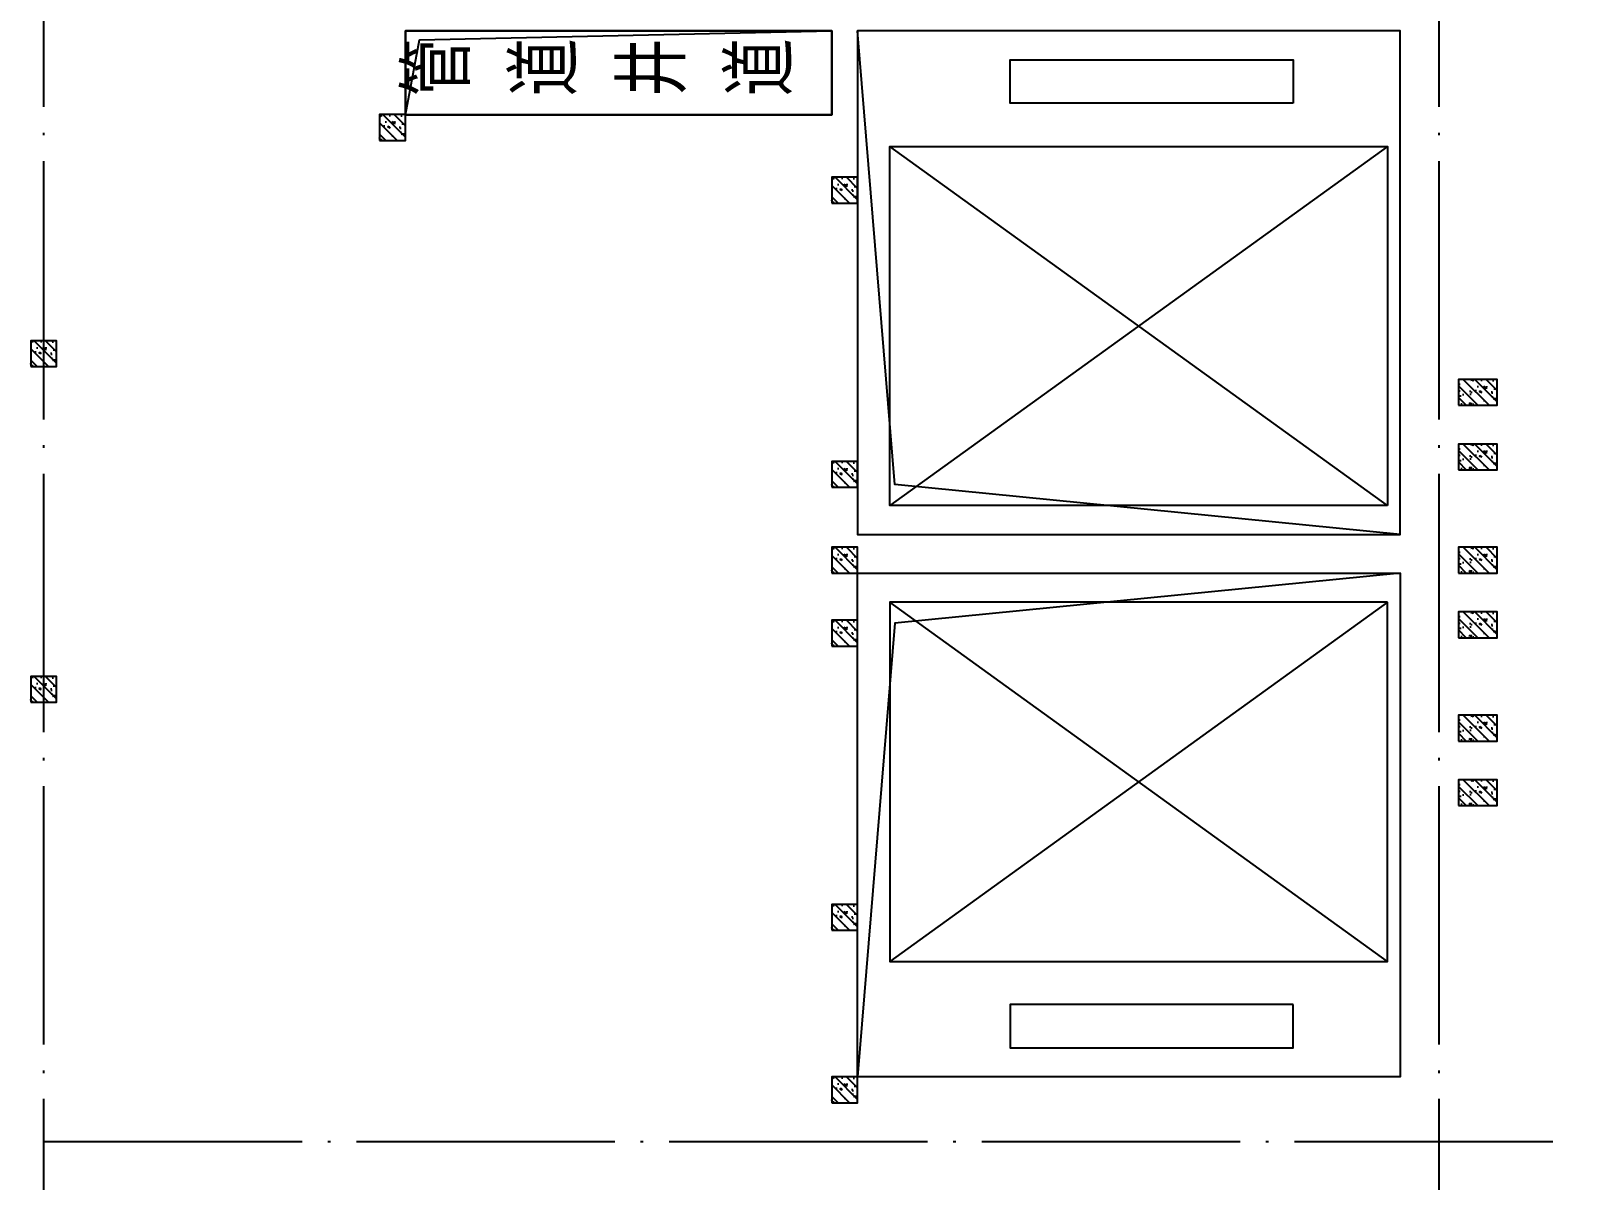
# Model space of a CAD drawing. Extents: x 6843040 to 15500510, y -6507076 to -4940511.
# Drawn here: x 8992324 to 9004224, y -5543652 to -5534752 of the extents above; entities that cross this region are included whole.
import ezdxf

# ---------------------------------------------------------------- set-up
doc = ezdxf.new("R2010")
doc.units = 0
doc.header["$LTSCALE"] = 1000
doc.header["$MEASUREMENT"] = 0
doc.linetypes.add('DOTE', pattern=[2.42, 2, -0.2, 0.02, -0.2])
for name, color, linetype in [('COLUMN', 10, 'Continuous'), ('DOTE', 8, 'DOTE'), ('E_LINE_4', 5, 'Continuous'), ('E_LINE_6', 11, 'Continuous'), ('EVTR', 2, 'Continuous'), ('plan-4', 6, 'Continuous'), ('PUB_HATCH', 8, 'Continuous')]:
    doc.layers.add(name, color=color, linetype=linetype)
doc.styles.add('_HZTXT', font='SIMPLEX', dxfattribs={"width": 0.9, "bigfont": 'HZTXT'})

# ---------------------------------------------------------------- blocks, each defined once
blk = doc.blocks.new('Z$W@#425C139F')
at = {"layer": 'plan-4'}
for p, q in [((0, 0), (0, 3300)), ((0, 3300), (650, 3300)), ((650, 3300), (650, 0)), ((650, 0), (0, 0))]:
    blk.add_line(p, q, dxfattribs=at)
at = {"layer": 'plan-4', "insert": (142, 3300), "char_height": 500, "width": 48.63, "attachment_point": 1, "style": '_HZTXT'}
blk.add_mtext('管\\P道\\P井\\P道', dxfattribs=at)
blk = doc.blocks.new('6层构造柱0911')
at = {"layer": 'PUB_HATCH'}
h = blk.add_hatch(dxfattribs=at)
h.set_pattern_fill('钢筋混凝土', color=256, scale=25, angle=90, style=0)
h.set_pattern_definition([(134.999998, (-1320975.336, 556544.303), (-44.194175, -44.194172), []), (140, (-1320975.34, 556544.3), (15.68804, 179.315045), [18.75, -206.25]), (85, (-1320975.34, 556544.3), (-188.048035, -34.68783), [15, -165]), (190.4514, (-1320974.03, 556559.25), (-172.35988, 144.62735), [15.93505, -175.28553]), (136.1842, (-1321025.34, 556544.3), (41.37976, 266.81026), [28.125, -309.375]), (186.6356, (-1321021.9, 556566.54), (-243.52946, 233.66568), [23.90257, -262.92825]), (81.1842, (-1321025.34, 556544.3), (-243.52964, 233.6655), [22.5, -247.5]), (111, (-1321012.84, 556569.3), (100.65473, 149.22676), [18.75, -206.25]), (56, (-1321012.84, 556569.3), (-181.28751, 60.82884), [15, -165]), (161.4514, (-1321004.45, 556581.74), (-80.63262, 210.05566), [15.93505, -175.28553]), (127.499998, (-1320975.336, 556544.3), (-83.223463, 3.039967), [0, -163, 0, -167.5, 0, -165.625]), (97.499998, (-1320975.34, 556544.3), (-98.602926, 65.767388), [0, -95.5, 0, -159.25, 0, -63.125]), (57.499998, (-1320975.336, 556488.55), (5.638722, 133.455609), [0, -62.5, 0, -195, 0, -258.75]), (47.499998, (-1320975.34, 556463.55), (-25.02624, 145.796543), [0, -81.25, 0, -129.5, 0, -183.75])])
edge = h.paths.add_edge_path()
edge.add_line((-1014559, 824026), (-1014759, 824026))
edge.add_line((-1014559, 824026), (-1014559, 824226))
edge.add_line((-1014559, 824226), (-1014759, 824226))
edge.add_line((-1014759, 824226), (-1014759, 824026))
h = blk.add_hatch(dxfattribs=at)
h.set_pattern_fill('钢筋混凝土', color=256, scale=25, angle=90, style=0)
h.set_pattern_definition([(134.999998, (-1317475.336, 556059.383), (-44.194175, -44.194172), []), (140, (-1317475.34, 556059.38), (15.68804, 179.315045), [18.75, -206.25]), (85, (-1317475.34, 556059.38), (-188.048035, -34.68783), [15, -165]), (190.4514, (-1317474.03, 556074.33), (-172.35988, 144.62735), [15.93505, -175.28553]), (136.1842, (-1317525.34, 556059.38), (41.37976, 266.81026), [28.125, -309.375]), (186.6356, (-1317521.9, 556081.62), (-243.52946, 233.66568), [23.90257, -262.92825]), (81.1842, (-1317525.34, 556059.38), (-243.52964, 233.6655), [22.5, -247.5]), (111, (-1317512.84, 556084.38), (100.65473, 149.22676), [18.75, -206.25]), (56, (-1317512.84, 556084.38), (-181.28751, 60.82884), [15, -165]), (161.4514, (-1317504.45, 556096.82), (-80.63262, 210.05566), [15.93505, -175.28553]), (127.499998, (-1317475.336, 556059.38), (-83.223463, 3.039967), [0, -163, 0, -167.5, 0, -165.625]), (97.499998, (-1317475.34, 556059.38), (-98.602926, 65.767388), [0, -95.5, 0, -159.25, 0, -63.125]), (57.499998, (-1317475.336, 556003.63), (5.638722, 133.455609), [0, -62.5, 0, -195, 0, -258.75]), (47.499998, (-1317475.34, 555978.63), (-25.02624, 145.796543), [0, -81.25, 0, -129.5, 0, -183.75])])
edge = h.paths.add_edge_path()
edge.add_line((-1011059, 823541), (-1011259, 823541))
edge.add_line((-1011059, 823541), (-1011059, 823741))
edge.add_line((-1011059, 823741), (-1011259, 823741))
edge.add_line((-1011259, 823741), (-1011259, 823541))
h = blk.add_hatch(dxfattribs=at)
h.set_pattern_fill('钢筋混凝土', color=256, scale=25, angle=90, style=0)
h.set_pattern_definition([(134.999998, (-1323675.3, 554794.783), (-44.194175, -44.194172), []), (140, (-1323675.3, 554794.78), (15.68804, 179.315045), [18.75, -206.25]), (85, (-1323675.3, 554794.78), (-188.048035, -34.68783), [15, -165]), (190.4514, (-1323674, 554809.73), (-172.35988, 144.62735), [15.93505, -175.28553]), (136.1842, (-1323725.3, 554794.78), (41.37976, 266.81026), [28.125, -309.375]), (186.6356, (-1323721.85, 554817.02), (-243.52946, 233.66568), [23.90257, -262.92825]), (81.1842, (-1323725.3, 554794.78), (-243.52964, 233.6655), [22.5, -247.5]), (111, (-1323712.8, 554819.78), (100.65473, 149.22676), [18.75, -206.25]), (56, (-1323712.8, 554819.78), (-181.28751, 60.82884), [15, -165]), (161.4514, (-1323704.41, 554832.22), (-80.63262, 210.05566), [15.93505, -175.28553]), (127.499998, (-1323675.3, 554794.78), (-83.223463, 3.039967), [0, -163, 0, -167.5, 0, -165.625]), (97.499998, (-1323675.3, 554794.78), (-98.602926, 65.767388), [0, -95.5, 0, -159.25, 0, -63.125]), (57.499998, (-1323675.3, 554739.03), (5.638722, 133.455609), [0, -62.5, 0, -195, 0, -258.75]), (47.499998, (-1323675.3, 554714.03), (-25.02624, 145.796543), [0, -81.25, 0, -129.5, 0, -183.75])])
edge = h.paths.add_edge_path()
edge.add_line((-1017259, 822276), (-1017459, 822276))
edge.add_line((-1017259, 822276), (-1017259, 822476))
edge.add_line((-1017259, 822476), (-1017459, 822476))
edge.add_line((-1017459, 822476), (-1017459, 822276))
h = blk.add_hatch(dxfattribs=at)
h.set_pattern_fill('钢筋混凝土', color=256, scale=25, angle=90, style=0)
h.set_pattern_definition([(134.999998, (-1312525.336, 554494.783), (-44.194175, -44.194172), []), (140, (-1312525.34, 554494.78), (15.68804, 179.315045), [18.75, -206.25]), (85, (-1312525.34, 554494.78), (-188.048035, -34.68783), [15, -165]), (190.4514, (-1312524.03, 554509.73), (-172.35988, 144.62735), [15.93505, -175.28553]), (136.1842, (-1312575.34, 554494.78), (41.37976, 266.81026), [28.125, -309.375]), (186.6356, (-1312571.9, 554517.02), (-243.52946, 233.66568), [23.90257, -262.92825]), (81.1842, (-1312575.34, 554494.78), (-243.52964, 233.6655), [22.5, -247.5]), (111, (-1312562.84, 554519.78), (100.65473, 149.22676), [18.75, -206.25]), (56, (-1312562.84, 554519.78), (-181.28751, 60.82884), [15, -165]), (161.4514, (-1312554.45, 554532.22), (-80.63262, 210.05566), [15.93505, -175.28553]), (127.499998, (-1312525.336, 554494.78), (-83.223463, 3.039967), [0, -163, 0, -167.5, 0, -165.625]), (97.499998, (-1312525.34, 554494.78), (-98.602926, 65.767388), [0, -95.5, 0, -159.25, 0, -63.125]), (57.499998, (-1312525.336, 554439.03), (5.638722, 133.455609), [0, -62.5, 0, -195, 0, -258.75]), (47.499998, (-1312525.34, 554414.03), (-25.02624, 145.796543), [0, -81.25, 0, -129.5, 0, -183.75])])
edge = h.paths.add_edge_path()
edge.add_line((-1006109, 821976), (-1006409, 821976))
edge.add_line((-1006109, 821976), (-1006109, 822176))
edge.add_line((-1006109, 822176), (-1006409, 822176))
edge.add_line((-1006409, 822176), (-1006409, 821976))
h = blk.add_hatch(dxfattribs=at)
h.set_pattern_fill('钢筋混凝土', color=256, scale=25, angle=90, style=0)
h.set_pattern_definition([(134.999998, (-1312525.336, 553994.783), (-44.194175, -44.194172), []), (140, (-1312525.34, 553994.78), (15.68804, 179.315045), [18.75, -206.25]), (85, (-1312525.34, 553994.78), (-188.048035, -34.68783), [15, -165]), (190.4514, (-1312524.03, 554009.73), (-172.35988, 144.62735), [15.93505, -175.28553]), (136.1842, (-1312575.34, 553994.78), (41.37976, 266.81026), [28.125, -309.375]), (186.6356, (-1312571.9, 554017.02), (-243.52946, 233.66568), [23.90257, -262.92825]), (81.1842, (-1312575.34, 553994.78), (-243.52964, 233.6655), [22.5, -247.5]), (111, (-1312562.84, 554019.78), (100.65473, 149.22676), [18.75, -206.25]), (56, (-1312562.84, 554019.78), (-181.28751, 60.82884), [15, -165]), (161.4514, (-1312554.45, 554032.22), (-80.63262, 210.05566), [15.93505, -175.28553]), (127.499998, (-1312525.336, 553994.78), (-83.223463, 3.039967), [0, -163, 0, -167.5, 0, -165.625]), (97.499998, (-1312525.34, 553994.78), (-98.602926, 65.767388), [0, -95.5, 0, -159.25, 0, -63.125]), (57.499998, (-1312525.336, 553939.03), (5.638722, 133.455609), [0, -62.5, 0, -195, 0, -258.75]), (47.499998, (-1312525.34, 553914.03), (-25.02624, 145.796543), [0, -81.25, 0, -129.5, 0, -183.75])])
edge = h.paths.add_edge_path()
edge.add_line((-1006109, 821476), (-1006409, 821476))
edge.add_line((-1006109, 821476), (-1006109, 821676))
edge.add_line((-1006109, 821676), (-1006409, 821676))
edge.add_line((-1006409, 821676), (-1006409, 821476))
h = blk.add_hatch(dxfattribs=at)
h.set_pattern_fill('钢筋混凝土', color=256, scale=25, angle=90, style=0)
h.set_pattern_definition([(134.999998, (-1317475.336, 553859.383), (-44.194175, -44.194172), []), (140, (-1317475.34, 553859.38), (15.68804, 179.315045), [18.75, -206.25]), (85, (-1317475.34, 553859.38), (-188.048035, -34.68783), [15, -165]), (190.4514, (-1317474.03, 553874.33), (-172.35988, 144.62735), [15.93505, -175.28553]), (136.1842, (-1317525.34, 553859.38), (41.37976, 266.81026), [28.125, -309.375]), (186.6356, (-1317521.9, 553881.62), (-243.52946, 233.66568), [23.90257, -262.92825]), (81.1842, (-1317525.34, 553859.38), (-243.52964, 233.6655), [22.5, -247.5]), (111, (-1317512.84, 553884.38), (100.65473, 149.22676), [18.75, -206.25]), (56, (-1317512.84, 553884.38), (-181.28751, 60.82884), [15, -165]), (161.4514, (-1317504.45, 553896.82), (-80.63262, 210.05566), [15.93505, -175.28553]), (127.499998, (-1317475.336, 553859.38), (-83.223463, 3.039967), [0, -163, 0, -167.5, 0, -165.625]), (97.499998, (-1317475.34, 553859.38), (-98.602926, 65.767388), [0, -95.5, 0, -159.25, 0, -63.125]), (57.499998, (-1317475.336, 553803.63), (5.638722, 133.455609), [0, -62.5, 0, -195, 0, -258.75]), (47.499998, (-1317475.34, 553778.63), (-25.02624, 145.796543), [0, -81.25, 0, -129.5, 0, -183.75])])
edge = h.paths.add_edge_path()
edge.add_line((-1011059, 821341), (-1011259, 821341))
edge.add_line((-1011059, 821341), (-1011059, 821541))
edge.add_line((-1011059, 821541), (-1011259, 821541))
edge.add_line((-1011259, 821541), (-1011259, 821341))
h = blk.add_hatch(dxfattribs=at)
h.set_pattern_fill('钢筋混凝土', color=256, scale=25, angle=90, style=0)
h.set_pattern_definition([(134.999998, (-1317475.31, 553194.78), (-44.194175, -44.194172), []), (140, (-1317475.31, 553194.78), (15.68804, 179.315045), [18.75, -206.25]), (85, (-1317475.3, 553194.78), (-188.048035, -34.68783), [15, -165]), (190.4514, (-1317474, 553209.73), (-172.35988, 144.62735), [15.93505, -175.28553]), (136.1842, (-1317525.3, 553194.78), (41.37976, 266.81026), [28.125, -309.375]), (186.6356, (-1317521.86, 553217.02), (-243.52946, 233.66568), [23.90257, -262.92825]), (81.1842, (-1317525.3, 553194.78), (-243.52964, 233.6655), [22.5, -247.5]), (111, (-1317512.81, 553219.78), (100.65473, 149.22676), [18.75, -206.25]), (56, (-1317512.8, 553219.78), (-181.28751, 60.82884), [15, -165]), (161.4514, (-1317504.42, 553232.22), (-80.63262, 210.05566), [15.93505, -175.28553]), (127.499998, (-1317475.31, 553194.78), (-83.223463, 3.039967), [0, -163, 0, -167.5, 0, -165.625]), (97.499998, (-1317475.31, 553194.78), (-98.602926, 65.767388), [0, -95.5, 0, -159.25, 0, -63.125]), (57.499998, (-1317475.31, 553139.03), (5.638722, 133.455609), [0, -62.5, 0, -195, 0, -258.75]), (47.499998, (-1317475.31, 553114.03), (-25.02624, 145.796543), [0, -81.25, 0, -129.5, 0, -183.75])])
edge = h.paths.add_edge_path()
edge.add_line((-1011059, 820676), (-1011259, 820676))
edge.add_line((-1011059, 820676), (-1011059, 820876))
edge.add_line((-1011059, 820876), (-1011259, 820876))
edge.add_line((-1011259, 820876), (-1011259, 820676))
h = blk.add_hatch(dxfattribs=at)
h.set_pattern_fill('钢筋混凝土', color=256, scale=25, angle=90, style=0)
h.set_pattern_definition([(134.999998, (-1312525.336, 553194.785), (-44.194175, -44.194172), []), (140, (-1312525.34, 553194.78), (15.68804, 179.315045), [18.75, -206.25]), (85, (-1312525.34, 553194.78), (-188.048035, -34.68783), [15, -165]), (190.4514, (-1312524.03, 553209.73), (-172.35988, 144.62735), [15.93505, -175.28553]), (136.1842, (-1312575.34, 553194.78), (41.37976, 266.81026), [28.125, -309.375]), (186.6356, (-1312571.9, 553217.02), (-243.52946, 233.66568), [23.90257, -262.92825]), (81.1842, (-1312575.34, 553194.78), (-243.52964, 233.6655), [22.5, -247.5]), (111, (-1312562.84, 553219.78), (100.65473, 149.22676), [18.75, -206.25]), (56, (-1312562.84, 553219.78), (-181.28751, 60.82884), [15, -165]), (161.4514, (-1312554.45, 553232.22), (-80.63262, 210.05566), [15.93505, -175.28553]), (127.499998, (-1312525.336, 553194.785), (-83.223463, 3.039967), [0, -163, 0, -167.5, 0, -165.625]), (97.499998, (-1312525.34, 553194.785), (-98.602926, 65.767388), [0, -95.5, 0, -159.25, 0, -63.125]), (57.499998, (-1312525.336, 553139.035), (5.638722, 133.455609), [0, -62.5, 0, -195, 0, -258.75]), (47.499998, (-1312525.34, 553114.03), (-25.02624, 145.796543), [0, -81.25, 0, -129.5, 0, -183.75])])
edge = h.paths.add_edge_path()
edge.add_line((-1006109, 820676), (-1006409, 820676))
edge.add_line((-1006109, 820676), (-1006109, 820876))
edge.add_line((-1006109, 820876), (-1006409, 820876))
edge.add_line((-1006409, 820876), (-1006409, 820676))
h = blk.add_hatch(dxfattribs=at)
h.set_pattern_fill('钢筋混凝土', color=256, scale=25, angle=90, style=0)
h.set_pattern_definition([(134.999998, (-1317475.336, 552629.383), (-44.194175, -44.194172), []), (140, (-1317475.34, 552629.38), (15.68804, 179.315045), [18.75, -206.25]), (85, (-1317475.34, 552629.38), (-188.048035, -34.68783), [15, -165]), (190.4514, (-1317474.03, 552644.33), (-172.35988, 144.62735), [15.93505, -175.28553]), (136.1842, (-1317525.34, 552629.38), (41.37976, 266.81026), [28.125, -309.375]), (186.6356, (-1317521.9, 552651.62), (-243.52946, 233.66568), [23.90257, -262.92825]), (81.1842, (-1317525.34, 552629.38), (-243.52964, 233.6655), [22.5, -247.5]), (111, (-1317512.84, 552654.38), (100.65473, 149.22676), [18.75, -206.25]), (56, (-1317512.84, 552654.38), (-181.28751, 60.82884), [15, -165]), (161.4514, (-1317504.45, 552666.82), (-80.63262, 210.05566), [15.93505, -175.28553]), (127.499998, (-1317475.336, 552629.38), (-83.223463, 3.039967), [0, -163, 0, -167.5, 0, -165.625]), (97.499998, (-1317475.34, 552629.38), (-98.602926, 65.767388), [0, -95.5, 0, -159.25, 0, -63.125]), (57.499998, (-1317475.336, 552573.63), (5.638722, 133.455609), [0, -62.5, 0, -195, 0, -258.75]), (47.499998, (-1317475.34, 552548.63), (-25.02624, 145.796543), [0, -81.25, 0, -129.5, 0, -183.75])])
edge = h.paths.add_edge_path()
edge.add_line((-1011059, 820111), (-1011259, 820111))
edge.add_line((-1011059, 820111), (-1011059, 820311))
edge.add_line((-1011059, 820311), (-1011259, 820311))
edge.add_line((-1011259, 820311), (-1011259, 820111))
h = blk.add_hatch(dxfattribs=at)
h.set_pattern_fill('钢筋混凝土', color=256, scale=25, angle=90, style=0)
h.set_pattern_definition([(134.999998, (-1312525.33, 552694.78), (-44.194175, -44.194172), []), (140, (-1312525.33, 552694.78), (15.68804, 179.315045), [18.75, -206.25]), (85, (-1312525.33, 552694.78), (-188.048035, -34.68783), [15, -165]), (190.4514, (-1312524.02, 552709.72), (-172.35988, 144.62735), [15.93505, -175.28553]), (136.1842, (-1312575.33, 552694.78), (41.37976, 266.81026), [28.125, -309.375]), (186.6356, (-1312571.88, 552717.02), (-243.52946, 233.66568), [23.90257, -262.92825]), (81.1842, (-1312575.33, 552694.78), (-243.52964, 233.6655), [22.5, -247.5]), (111, (-1312562.83, 552719.78), (100.65473, 149.22676), [18.75, -206.25]), (56, (-1312562.83, 552719.78), (-181.28751, 60.82884), [15, -165]), (161.4514, (-1312554.44, 552732.22), (-80.63262, 210.05566), [15.93505, -175.28553]), (127.499998, (-1312525.33, 552694.78), (-83.223463, 3.039967), [0, -163, 0, -167.5, 0, -165.625]), (97.499998, (-1312525.33, 552694.78), (-98.602926, 65.767388), [0, -95.5, 0, -159.25, 0, -63.125]), (57.499998, (-1312525.33, 552639.03), (5.638722, 133.455609), [0, -62.5, 0, -195, 0, -258.75]), (47.499998, (-1312525.33, 552614.03), (-25.02624, 145.796543), [0, -81.25, 0, -129.5, 0, -183.75])])
edge = h.paths.add_edge_path()
edge.add_line((-1006109, 820176), (-1006409, 820176))
edge.add_line((-1006109, 820176), (-1006109, 820376))
edge.add_line((-1006109, 820376), (-1006409, 820376))
edge.add_line((-1006409, 820376), (-1006409, 820176))
h = blk.add_hatch(dxfattribs=at)
h.set_pattern_fill('钢筋混凝土', color=256, scale=25, angle=90, style=0)
h.set_pattern_definition([(134.999998, (-1323675.3, 552194.783), (-44.194175, -44.194172), []), (140, (-1323675.3, 552194.78), (15.68804, 179.315045), [18.75, -206.25]), (85, (-1323675.3, 552194.78), (-188.048035, -34.68783), [15, -165]), (190.4514, (-1323674, 552209.73), (-172.35988, 144.62735), [15.93505, -175.28553]), (136.1842, (-1323725.3, 552194.78), (41.37976, 266.81026), [28.125, -309.375]), (186.6356, (-1323721.85, 552217.02), (-243.52946, 233.66568), [23.90257, -262.92825]), (81.1842, (-1323725.3, 552194.78), (-243.52964, 233.6655), [22.5, -247.5]), (111, (-1323712.8, 552219.78), (100.65473, 149.22676), [18.75, -206.25]), (56, (-1323712.8, 552219.78), (-181.28751, 60.82884), [15, -165]), (161.4514, (-1323704.41, 552232.22), (-80.63262, 210.05566), [15.93505, -175.28553]), (127.499998, (-1323675.3, 552194.78), (-83.223463, 3.039967), [0, -163, 0, -167.5, 0, -165.625]), (97.499998, (-1323675.3, 552194.78), (-98.602926, 65.767388), [0, -95.5, 0, -159.25, 0, -63.125]), (57.499998, (-1323675.3, 552139.03), (5.638722, 133.455609), [0, -62.5, 0, -195, 0, -258.75]), (47.499998, (-1323675.3, 552114.03), (-25.02624, 145.796543), [0, -81.25, 0, -129.5, 0, -183.75])])
edge = h.paths.add_edge_path()
edge.add_line((-1017259, 819676), (-1017459, 819676))
edge.add_line((-1017259, 819676), (-1017259, 819876))
edge.add_line((-1017259, 819876), (-1017459, 819876))
edge.add_line((-1017459, 819876), (-1017459, 819676))
h = blk.add_hatch(dxfattribs=at)
h.set_pattern_fill('钢筋混凝土', color=256, scale=25, angle=90, style=0)
h.set_pattern_definition([(134.999998, (-1312525.336, 551894.78), (-44.194175, -44.194172), []), (140, (-1312525.34, 551894.78), (15.68804, 179.315045), [18.75, -206.25]), (85, (-1312525.34, 551894.78), (-188.048035, -34.68783), [15, -165]), (190.4514, (-1312524.03, 551909.72), (-172.35988, 144.62735), [15.93505, -175.28553]), (136.1842, (-1312575.34, 551894.78), (41.37976, 266.81026), [28.125, -309.375]), (186.6356, (-1312571.9, 551917.02), (-243.52946, 233.66568), [23.90257, -262.92825]), (81.1842, (-1312575.34, 551894.78), (-243.52964, 233.6655), [22.5, -247.5]), (111, (-1312562.84, 551919.78), (100.65473, 149.22676), [18.75, -206.25]), (56, (-1312562.84, 551919.78), (-181.28751, 60.82884), [15, -165]), (161.4514, (-1312554.45, 551932.22), (-80.63262, 210.05566), [15.93505, -175.28553]), (127.499998, (-1312525.336, 551894.78), (-83.223463, 3.039967), [0, -163, 0, -167.5, 0, -165.625]), (97.499998, (-1312525.34, 551894.78), (-98.602926, 65.767388), [0, -95.5, 0, -159.25, 0, -63.125]), (57.499998, (-1312525.336, 551839.03), (5.638722, 133.455609), [0, -62.5, 0, -195, 0, -258.75]), (47.499998, (-1312525.34, 551814.03), (-25.02624, 145.796543), [0, -81.25, 0, -129.5, 0, -183.75])])
edge = h.paths.add_edge_path()
edge.add_line((-1006109, 819376), (-1006409, 819376))
edge.add_line((-1006109, 819376), (-1006109, 819576))
edge.add_line((-1006109, 819576), (-1006409, 819576))
edge.add_line((-1006409, 819576), (-1006409, 819376))
h = blk.add_hatch(dxfattribs=at)
h.set_pattern_fill('钢筋混凝土', color=256, scale=25, angle=90, style=0)
h.set_pattern_definition([(134.999998, (-1312525.336, 551394.78), (-44.194175, -44.194172), []), (140, (-1312525.34, 551394.78), (15.68804, 179.315045), [18.75, -206.25]), (85, (-1312525.34, 551394.78), (-188.048035, -34.68783), [15, -165]), (190.4514, (-1312524.03, 551409.72), (-172.35988, 144.62735), [15.93505, -175.28553]), (136.1842, (-1312575.34, 551394.78), (41.37976, 266.81026), [28.125, -309.375]), (186.6356, (-1312571.9, 551417.02), (-243.52946, 233.66568), [23.90257, -262.92825]), (81.1842, (-1312575.34, 551394.78), (-243.52964, 233.6655), [22.5, -247.5]), (111, (-1312562.84, 551419.78), (100.65473, 149.22676), [18.75, -206.25]), (56, (-1312562.84, 551419.78), (-181.28751, 60.82884), [15, -165]), (161.4514, (-1312554.45, 551432.22), (-80.63262, 210.05566), [15.93505, -175.28553]), (127.499998, (-1312525.336, 551394.78), (-83.223463, 3.039967), [0, -163, 0, -167.5, 0, -165.625]), (97.499998, (-1312525.34, 551394.78), (-98.602926, 65.767388), [0, -95.5, 0, -159.25, 0, -63.125]), (57.499998, (-1312525.336, 551339.03), (5.638722, 133.455609), [0, -62.5, 0, -195, 0, -258.75]), (47.499998, (-1312525.34, 551314.03), (-25.02624, 145.796543), [0, -81.25, 0, -129.5, 0, -183.75])])
edge = h.paths.add_edge_path()
edge.add_line((-1006109, 818876), (-1006409, 818876))
edge.add_line((-1006109, 818876), (-1006109, 819076))
edge.add_line((-1006109, 819076), (-1006409, 819076))
edge.add_line((-1006409, 819076), (-1006409, 818876))
h = blk.add_hatch(dxfattribs=at)
h.set_pattern_fill('钢筋混凝土', color=256, scale=25, angle=90, style=0)
h.set_pattern_definition([(134.999998, (-1317475.336, 550429.383), (-44.194175, -44.194172), []), (140, (-1317475.34, 550429.38), (15.68804, 179.315045), [18.75, -206.25]), (85, (-1317475.34, 550429.38), (-188.048035, -34.68783), [15, -165]), (190.4514, (-1317474.03, 550444.33), (-172.35988, 144.62735), [15.93505, -175.28553]), (136.1842, (-1317525.34, 550429.38), (41.37976, 266.81026), [28.125, -309.375]), (186.6356, (-1317521.9, 550451.62), (-243.52946, 233.66568), [23.90257, -262.92825]), (81.1842, (-1317525.34, 550429.38), (-243.52964, 233.6655), [22.5, -247.5]), (111, (-1317512.84, 550454.38), (100.65473, 149.22676), [18.75, -206.25]), (56, (-1317512.84, 550454.38), (-181.28751, 60.82884), [15, -165]), (161.4514, (-1317504.45, 550466.82), (-80.63262, 210.05566), [15.93505, -175.28553]), (127.499998, (-1317475.336, 550429.38), (-83.223463, 3.039967), [0, -163, 0, -167.5, 0, -165.625]), (97.499998, (-1317475.34, 550429.38), (-98.602926, 65.767388), [0, -95.5, 0, -159.25, 0, -63.125]), (57.499998, (-1317475.336, 550373.63), (5.638722, 133.455609), [0, -62.5, 0, -195, 0, -258.75]), (47.499998, (-1317475.34, 550348.63), (-25.02624, 145.796543), [0, -81.25, 0, -129.5, 0, -183.75])])
edge = h.paths.add_edge_path()
edge.add_line((-1011059, 817911), (-1011259, 817911))
edge.add_line((-1011059, 817911), (-1011059, 818111))
edge.add_line((-1011059, 818111), (-1011259, 818111))
edge.add_line((-1011259, 818111), (-1011259, 817911))
h = blk.add_hatch(dxfattribs=at)
h.set_pattern_fill('钢筋混凝土', color=256, scale=25, angle=90, style=0)
h.set_pattern_definition([(134.999998, (-1317475.31, 549094.383), (-44.194175, -44.194172), []), (140, (-1317475.31, 549094.38), (15.68804, 179.315045), [18.75, -206.25]), (85, (-1317475.3, 549094.38), (-188.048035, -34.68783), [15, -165]), (190.4514, (-1317474, 549109.33), (-172.35988, 144.62735), [15.93505, -175.28553]), (136.1842, (-1317525.3, 549094.38), (41.37976, 266.81026), [28.125, -309.375]), (186.6356, (-1317521.86, 549116.62), (-243.52946, 233.66568), [23.90257, -262.92825]), (81.1842, (-1317525.3, 549094.38), (-243.52964, 233.6655), [22.5, -247.5]), (111, (-1317512.81, 549119.38), (100.65473, 149.22676), [18.75, -206.25]), (56, (-1317512.8, 549119.38), (-181.28751, 60.82884), [15, -165]), (161.4514, (-1317504.42, 549131.82), (-80.63262, 210.05566), [15.93505, -175.28553]), (127.499998, (-1317475.31, 549094.38), (-83.223463, 3.039967), [0, -163, 0, -167.5, 0, -165.625]), (97.499998, (-1317475.31, 549094.38), (-98.602926, 65.767388), [0, -95.5, 0, -159.25, 0, -63.125]), (57.499998, (-1317475.31, 549038.63), (5.638722, 133.455609), [0, -62.5, 0, -195, 0, -258.75]), (47.499998, (-1317475.31, 549013.63), (-25.02624, 145.796543), [0, -81.25, 0, -129.5, 0, -183.75])])
edge = h.paths.add_edge_path()
edge.add_line((-1011059, 816576), (-1011259, 816576))
edge.add_line((-1011059, 816576), (-1011059, 816776))
edge.add_line((-1011059, 816776), (-1011259, 816776))
edge.add_line((-1011259, 816776), (-1011259, 816576))
at = {"layer": 'COLUMN'}
for points in [[(-1014759, 824026), (-1014559, 824026), (-1014559, 824226), (-1014759, 824226)], [(-1011259, 823541), (-1011059, 823541), (-1011059, 823741), (-1011259, 823741)], [(-1017459, 822276), (-1017259, 822276), (-1017259, 822476), (-1017459, 822476)], [(-1006409, 821976), (-1006109, 821976), (-1006109, 822176), (-1006409, 822176)], [(-1006409, 821476), (-1006109, 821476), (-1006109, 821676), (-1006409, 821676)], [(-1011259, 821341), (-1011059, 821341), (-1011059, 821541), (-1011259, 821541)], [(-1011259, 820676), (-1011059, 820676), (-1011059, 820876), (-1011259, 820876)], [(-1006409, 820676), (-1006109, 820676), (-1006109, 820876), (-1006409, 820876)], [(-1011259, 820111), (-1011059, 820111), (-1011059, 820311), (-1011259, 820311)], [(-1006409, 820176), (-1006109, 820176), (-1006109, 820376), (-1006409, 820376)], [(-1017459, 819676), (-1017259, 819676), (-1017259, 819876), (-1017459, 819876)], [(-1006409, 819376), (-1006109, 819376), (-1006109, 819576), (-1006409, 819576)], [(-1006409, 818876), (-1006109, 818876), (-1006109, 819076), (-1006409, 819076)], [(-1011259, 817911), (-1011059, 817911), (-1011059, 818111), (-1011259, 818111)], [(-1011259, 816576), (-1011059, 816576), (-1011059, 816776), (-1011259, 816776)]]:
    blk.add_lwpolyline(points, close=True, dxfattribs=at)

msp = doc.modelspace()

# ---------------------------------------------------------------- linework, layer by layer
at = {"layer": 'DOTE'}
for p, q in [((8992424.1, -5554702), (8992424.1, -5485702.5)), ((9003224.1, -5554702), (9003224.1, -5485702.5)), ((8992424.1, -5543352.4), (9004224.1, -5543352.4))]:
    msp.add_line(p, q, dxfattribs=at)
at = {"layer": 'E_LINE_6'}
for points in [[(8995224.1, -5535402.5), (8998524.1, -5535402.5), (8998524.1, -5534752.4), (8995224.1, -5534752.4), (8995224.1, -5535402.5), (8995333.7, -5534822.5), (8998524.1, -5534752.4)], [(9002924.1, -5538652.4), (9002924.1, -5534752.4), (8998724.1, -5534752.4), (8998724.1, -5538652.4), (9002924.1, -5538652.4), (8999012.5, -5538266.1), (8998724.1, -5534752.4)], [(9002924.1, -5538952.4), (9002924.1, -5542852.4), (8998724.1, -5542852.4), (8998724.1, -5538952.4), (9002924.1, -5538952.4), (8999012.5, -5539338.7), (8998724.1, -5542852.4)]]:
    msp.add_lwpolyline(points, dxfattribs=at)
at = {"layer": 'EVTR'}
for p, q in [((9002824.1, -5535647.4), (8998974.1, -5538427.4)), ((9002824.1, -5538427.4), (8998974.1, -5535647.4)), ((9002824.1, -5541957.4), (8998974.1, -5539177.4)), ((9002824.1, -5539177.4), (8998974.1, -5541957.4))]:
    msp.add_line(p, q, dxfattribs=at)
for points in [[(9002094.1, -5535312.4), (8999904.1, -5535312.4), (8999904.1, -5534977.4), (9002094.1, -5534977.4)], [(9002824.1, -5538427.4), (8998974.1, -5538427.4), (8998974.1, -5535647.4), (9002824.1, -5535647.4)], [(9002824.1, -5539177.4), (8998974.1, -5539177.4), (8998974.1, -5541957.4), (9002824.1, -5541957.4)], [(9002094.1, -5542292.4), (8999904.1, -5542292.4), (8999904.1, -5542627.4), (9002094.1, -5542627.4)]]:
    msp.add_lwpolyline(points, close=True, dxfattribs=at)

# ---------------------------------------------------------------- block references
at = {"layer": 'E_LINE_4'}
msp.add_blockref('6层构造柱0911', (10009783.1, -6359627.9), dxfattribs=at)
at = {"layer": 'plan-4', "rotation": 90}
msp.add_blockref('Z$W@#425C139F', (8998524.1, -5535402.5), dxfattribs=at)

doc.saveas('drawing.dxf')
